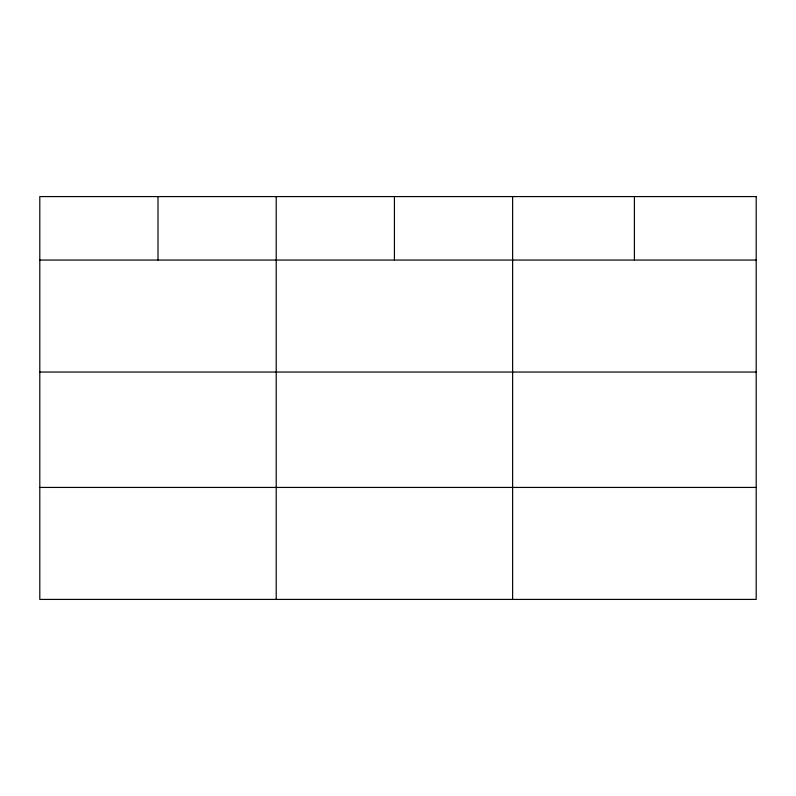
<?xml version="1.0" encoding="UTF-8"?>
<svg xmlns="http://www.w3.org/2000/svg" width="796" height="796" viewBox="0 0 796 796"><rect width="100%" height="100%" fill="white"/><g stroke="black" fill="none" stroke-linecap="round" stroke-linejoin="round"><path stroke-width="1.19" d="M39.8 260.053L756.2 260.053M39.8 372.05L756.2 372.05M39.8 487.431L756.2 487.431M634.412 196.582L634.412 260.053M512.624 196.582L512.624 599.418M394.418 196.582L394.418 260.053M276.212 196.582L276.212 599.418M158.006 196.582L158.006 260.053M756.2 196.582L39.8 196.582L39.8 599.418L756.2 599.418L756.2 196.582"/></g></svg>
